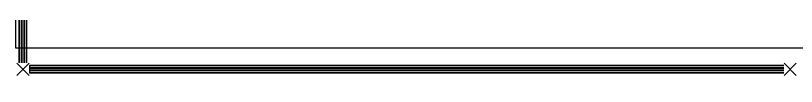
# Model space of a CAD drawing. Header units: millimetres. Extents: x 13 to 166, y 58 to 179.
# Drawn here: x 13 to 74, y 99 to 102.8 of the extents above; entities that cross this region are included whole.
import ezdxf

# ---------------------------------------------------------------- set-up
doc = ezdxf.new("R2010")
doc.units = ezdxf.units.MM
doc.linetypes.add('DASHED', pattern=[817.52, 545.02, -272.5])

msp = doc.modelspace()

# ---------------------------------------------------------------- linework, layer by layer
at = {"layer": 'Defpoints'}
for p, q in [((13.273827, 99.993443), (13.273827, 152.974948)), ((13.873827, 99.993443), (13.873827, 152.974948)), ((13.098827, 99.968443), (14.048827, 99.018443)), ((14.048827, 99.968443), (13.098827, 99.018443)), ((73.057125, 99.793443), (14.073827, 99.793443)), ((14.073827, 99.793443), (14.073827, 99.193443)), ((73.082125, 99.968443), (74.032125, 99.018443)), ((74.032125, 99.968443), (73.082125, 99.018443)), ((73.057125, 99.193443), (14.073827, 99.193443))]:
    msp.add_line(p, q, dxfattribs=at)
at = {"layer": 'Defpoints', "linetype": 'DASHED'}
for p, q in [((13.303827, 99.993443), (13.303827, 152.974948)), ((13.453827, 99.993443), (13.453827, 152.974948)), ((13.498827, 99.993443), (13.498827, 152.974948)), ((13.648827, 99.993443), (13.648827, 152.974948)), ((13.693827, 99.993443), (13.693827, 152.974948)), ((13.843827, 99.993443), (13.843827, 152.974948)), ((73.057125, 99.763443), (14.073827, 99.763443)), ((73.057125, 99.613443), (14.073827, 99.613443)), ((73.057125, 99.568443), (14.073827, 99.568443)), ((73.057125, 99.418443), (14.073827, 99.418443)), ((73.057125, 99.373443), (14.073827, 99.373443)), ((73.057125, 99.223443), (14.073827, 99.223443))]:
    msp.add_line(p, q, dxfattribs=at)
at = {"layer": 'Defpoints', "color": 11, "linetype": 'Continuous'}
msp.add_lwpolyline([(12.991666, 168.144934), (12.991666, 101.155791), (75.139119, 101.155791), (126.516698, 148.38498), (121.343444, 153.416509), (131.145404, 163.420835), (115.974446, 179.14343), (104.938183, 179.28711), (105.33959, 168.144934), (12.991666, 168.144934)], dxfattribs=at)

doc.saveas('drawing.dxf')
